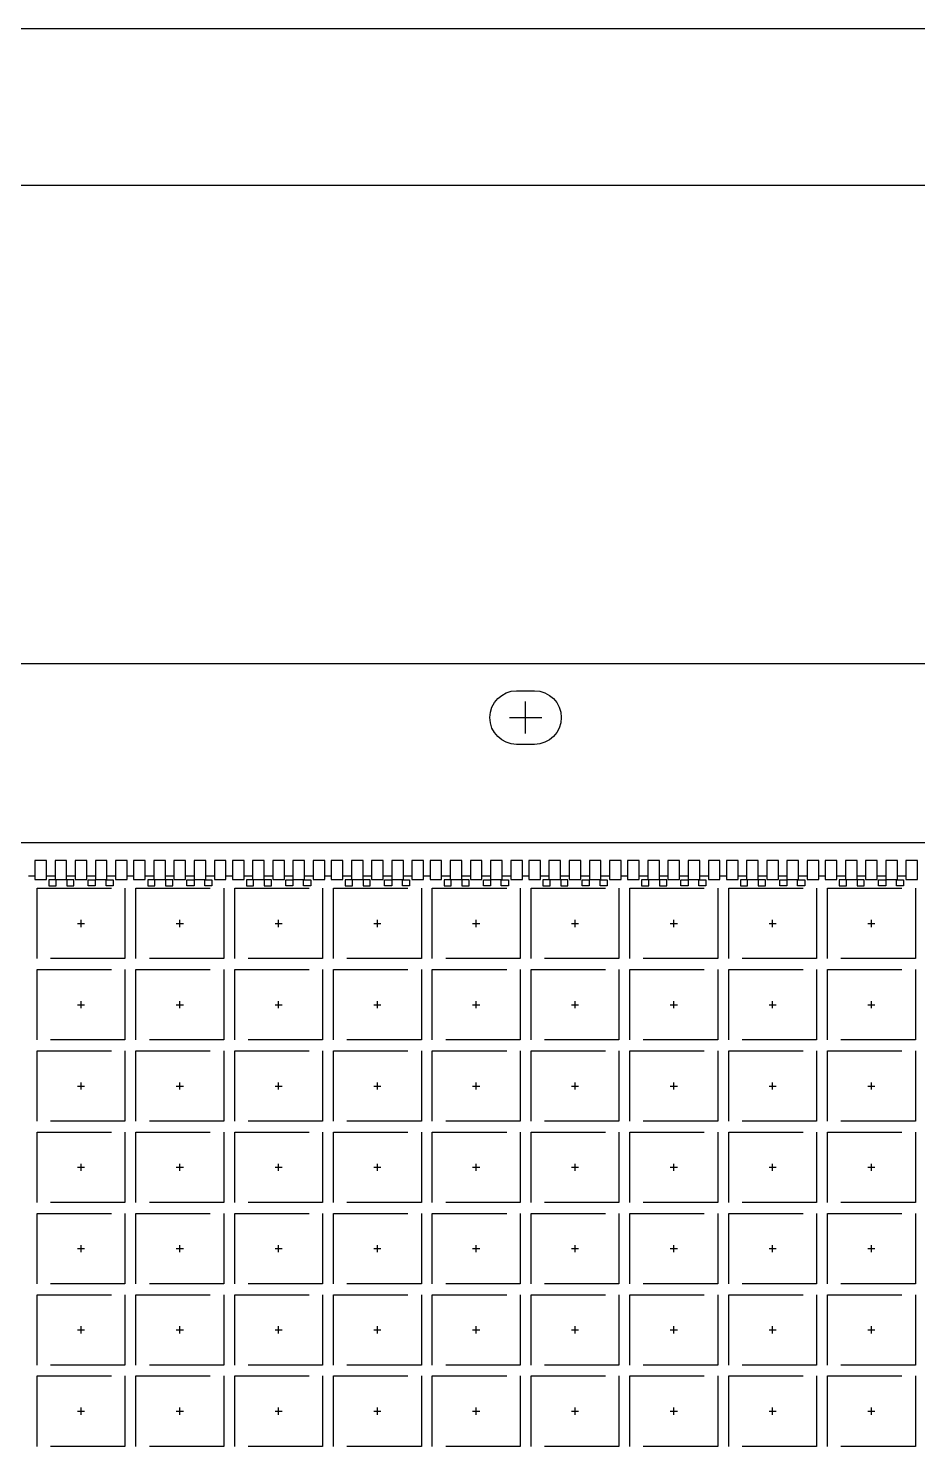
# Model space of a CAD drawing. Header units: millimetres. Extents: x 393.2 to 449.6, y 107.5 to 114.2.
# Drawn here: x 406.603 to 408.096, y 111.834 to 114.219 of the extents above; entities that cross this region are included whole.
import ezdxf

# ---------------------------------------------------------------- set-up
doc = ezdxf.new("R2010")
doc.units = ezdxf.units.MM
doc.header["$LTSCALE"] = 0.5
for name, pattern in [('CENTER', [50.8, 31.75, -6.35, 6.35, -6.35]), ('HIDDEN', [0.375, 0.25, -0.125]), ('PHANTOM', [2.5, 1.25, -0.25, 0.25, -0.25, 0.25, -0.25])]:
    doc.linetypes.add(name, pattern=pattern)
for name, color, linetype in [('1D', 4, 'Continuous'), ('BTM', 7, 'HIDDEN'), ('CEN', 2, 'CENTER'), ('PKG', 1, 'PHANTOM'), ('TB', 7, 'Continuous')]:
    doc.layers.add(name, color=color, linetype=linetype)

# ---------------------------------------------------------------- blocks, each defined once
blk = doc.blocks.new('FR')
at = {"layer": 'TB'}
blk.add_line((275.589, 188.674), (8.115, 188.674), dxfattribs=at)
blk.add_lwpolyline([(0, 196.391), (282.456, 196.391), (282.456, 0), (0, 0)], close=True, dxfattribs=at)
blk = doc.blocks.new('*U100')
at = {"layer": 'CEN', "ltscale": 0.005}
for p, q in [((-0.006, 0), (0.006, 0)), ((0, -0.006), (0, 0.006))]:
    blk.add_line(p, q, dxfattribs=at)
at = {"layer": 'PKG', "color": 1, "linetype": 'HIDDEN'}
blk.add_lwpolyline([(-0.0738, -0.0591), (-0.0738, 0.0591), (0.0738, 0.0591), (0.0738, -0.0591)], close=True, dxfattribs=at)
blk = doc.blocks.new('*U101')
at = {"layer": 'CEN', "color": 0, "linetype": 'ByBlock', "lineweight": -2, "transparency": 16777216}
for p in [(0.8295, 3.4125), (0.9954, 3.4125), (1.1613, 3.4125), (1.3272, 3.4125), (1.4931, 3.4125), (1.659, 3.4125), (1.8249, 3.4125), (1.9908, 3.4125), (2.1567, 3.4125), (0.8295, 3.276), (0.9954, 3.276), (1.1613, 3.276), (1.3272, 3.276), (1.4931, 3.276), (1.659, 3.276), (1.8249, 3.276), (1.9908, 3.276), (2.1567, 3.276), (0.8295, 3.1395), (0.9954, 3.1395), (1.1613, 3.1395), (1.3272, 3.1395), (1.4931, 3.1395), (1.659, 3.1395), (1.8249, 3.1395), (1.9908, 3.1395), (2.1567, 3.1395), (0.8295, 3.003), (0.9954, 3.003), (1.1613, 3.003), (1.3272, 3.003), (1.4931, 3.003), (1.659, 3.003), (1.8249, 3.003), (1.9908, 3.003), (2.1567, 3.003), (0.8295, 2.8665), (0.9954, 2.8665), (1.1613, 2.8665), (1.3272, 2.8665), (1.4931, 2.8665), (1.659, 2.8665), (1.8249, 2.8665), (1.9908, 2.8665), (2.1567, 2.8665), (0.8295, 2.73), (0.9954, 2.73), (1.1613, 2.73), (1.3272, 2.73), (1.4931, 2.73), (1.659, 2.73), (1.8249, 2.73), (1.9908, 2.73), (2.1567, 2.73), (0.8295, 2.5935), (0.9954, 2.5935), (1.1613, 2.5935), (1.3272, 2.5935), (1.4931, 2.5935), (1.659, 2.5935), (1.8249, 2.5935), (1.9908, 2.5935), (2.1567, 2.5935)]:
    blk.add_blockref('*U100', p, dxfattribs=at)

msp = doc.modelspace()

# ---------------------------------------------------------------- linework, layer by layer
msp.add_line((409.3425, 113.1516), (405.5444, 113.1516))
at = {"color": 1, "ltscale": 0.1}
msp.add_lwpolyline([(407.4226, 113.1066), (407.4526, 113.1066, -1), (407.4526, 113.0166), (407.4226, 113.0166, -1), (407.4226, 113.1066, -1)], format="xyb", dxfattribs=at)
at = {"ltscale": 0.03}
for points in [[(406.6135, 112.7895), (406.633, 112.7895), (406.633, 112.8216), (406.6135, 112.8216)], [(406.6474, 112.7895), (406.6669, 112.7895), (406.6669, 112.8216), (406.6474, 112.8216)], [(406.6813, 112.7895), (406.7008, 112.7895), (406.7008, 112.8216), (406.6813, 112.8216)], [(406.7152, 112.7895), (406.7347, 112.7895), (406.7347, 112.8216), (406.7152, 112.8216)], [(406.7491, 112.7895), (406.7686, 112.7895), (406.7686, 112.8216), (406.7491, 112.8216)], [(406.7794, 112.7895), (406.7989, 112.7895), (406.7989, 112.8216), (406.7794, 112.8216)], [(406.8133, 112.7895), (406.8328, 112.7895), (406.8328, 112.8216), (406.8133, 112.8216)], [(406.8472, 112.7895), (406.8667, 112.7895), (406.8667, 112.8216), (406.8472, 112.8216)], [(406.8811, 112.7895), (406.9006, 112.7895), (406.9006, 112.8216), (406.8811, 112.8216)], [(406.915, 112.7895), (406.9345, 112.7895), (406.9345, 112.8216), (406.915, 112.8216)], [(406.9453, 112.7895), (406.9648, 112.7895), (406.9648, 112.8216), (406.9453, 112.8216)], [(406.9792, 112.7895), (406.9987, 112.7895), (406.9987, 112.8216), (406.9792, 112.8216)], [(407.0131, 112.7895), (407.0326, 112.7895), (407.0326, 112.8216), (407.0131, 112.8216)], [(407.047, 112.7895), (407.0665, 112.7895), (407.0665, 112.8216), (407.047, 112.8216)], [(407.0809, 112.7895), (407.1004, 112.7895), (407.1004, 112.8216), (407.0809, 112.8216)], [(407.1112, 112.7895), (407.1307, 112.7895), (407.1307, 112.8216), (407.1112, 112.8216)], [(407.1451, 112.7895), (407.1646, 112.7895), (407.1646, 112.8216), (407.1451, 112.8216)], [(407.179, 112.7895), (407.1985, 112.7895), (407.1985, 112.8216), (407.179, 112.8216)], [(407.2129, 112.7895), (407.2324, 112.7895), (407.2324, 112.8216), (407.2129, 112.8216)], [(407.2468, 112.7895), (407.2663, 112.7895), (407.2663, 112.8216), (407.2468, 112.8216)], [(407.2771, 112.7895), (407.2966, 112.7895), (407.2966, 112.8216), (407.2771, 112.8216)], [(407.311, 112.7895), (407.3305, 112.7895), (407.3305, 112.8216), (407.311, 112.8216)], [(407.3449, 112.7895), (407.3644, 112.7895), (407.3644, 112.8216), (407.3449, 112.8216)], [(407.3788, 112.7895), (407.3983, 112.7895), (407.3983, 112.8216), (407.3788, 112.8216)], [(407.4127, 112.7895), (407.4322, 112.7895), (407.4322, 112.8216), (407.4127, 112.8216)], [(407.443, 112.7895), (407.4625, 112.7895), (407.4625, 112.8216), (407.443, 112.8216)], [(407.4769, 112.7895), (407.4964, 112.7895), (407.4964, 112.8216), (407.4769, 112.8216)], [(407.5108, 112.7895), (407.5303, 112.7895), (407.5303, 112.8216), (407.5108, 112.8216)], [(407.5447, 112.7895), (407.5642, 112.7895), (407.5642, 112.8216), (407.5447, 112.8216)], [(407.5786, 112.7895), (407.5981, 112.7895), (407.5981, 112.8216), (407.5786, 112.8216)], [(407.6089, 112.7895), (407.6284, 112.7895), (407.6284, 112.8216), (407.6089, 112.8216)], [(407.6428, 112.7895), (407.6623, 112.7895), (407.6623, 112.8216), (407.6428, 112.8216)], [(407.6767, 112.7895), (407.6962, 112.7895), (407.6962, 112.8216), (407.6767, 112.8216)], [(407.7106, 112.7895), (407.7301, 112.7895), (407.7301, 112.8216), (407.7106, 112.8216)], [(407.7445, 112.7895), (407.764, 112.7895), (407.764, 112.8216), (407.7445, 112.8216)], [(407.7748, 112.7895), (407.7943, 112.7895), (407.7943, 112.8216), (407.7748, 112.8216)], [(407.8087, 112.7895), (407.8282, 112.7895), (407.8282, 112.8216), (407.8087, 112.8216)], [(407.8426, 112.7895), (407.8621, 112.7895), (407.8621, 112.8216), (407.8426, 112.8216)], [(407.8765, 112.7895), (407.896, 112.7895), (407.896, 112.8216), (407.8765, 112.8216)], [(407.9104, 112.7895), (407.9299, 112.7895), (407.9299, 112.8216), (407.9104, 112.8216)], [(407.9407, 112.7895), (407.9602, 112.7895), (407.9602, 112.8216), (407.9407, 112.8216)], [(407.9746, 112.7895), (407.9941, 112.7895), (407.9941, 112.8216), (407.9746, 112.8216)], [(408.0085, 112.7895), (408.028, 112.7895), (408.028, 112.8216), (408.0085, 112.8216)], [(408.0424, 112.7895), (408.0619, 112.7895), (408.0619, 112.8216), (408.0424, 112.8216)], [(408.0763, 112.7895), (408.0958, 112.7895), (408.0958, 112.8216), (408.0763, 112.8216)]]:
    msp.add_lwpolyline(points, close=True, dxfattribs=at)
at = {"layer": '1D', "linetype": 'CENTER'}
for p, q in [((407.4376, 113.0347), (407.4376, 113.0886)), ((407.4107, 113.0616), (407.4646, 113.0616))]:
    msp.add_line(p, q, dxfattribs=at)
at = {"layer": '1D'}
msp.add_line((405.6286, 112.8516), (409.2466, 112.8516), dxfattribs=at)
at = {"layer": 'BTM', "ltscale": 0.03}
for p, q in [((406.6027, 112.7961), (406.6135, 112.7961)), ((406.633, 112.7961), (406.6474, 112.7961)), ((406.6669, 112.7961), (406.6813, 112.7961)), ((406.7008, 112.7961), (406.7152, 112.7961)), ((406.7347, 112.7961), (406.7491, 112.7961)), ((406.7686, 112.7961), (406.7794, 112.7961)), ((406.7989, 112.7961), (406.8133, 112.7961)), ((406.8328, 112.7961), (406.8472, 112.7961)), ((406.8667, 112.7961), (406.8811, 112.7961)), ((406.9006, 112.7961), (406.915, 112.7961)), ((406.9345, 112.7961), (406.9453, 112.7961)), ((406.9648, 112.7961), (406.9792, 112.7961)), ((406.9987, 112.7961), (407.0131, 112.7961)), ((407.0326, 112.7961), (407.047, 112.7961)), ((407.0665, 112.7961), (407.0809, 112.7961)), ((407.1004, 112.7961), (407.1112, 112.7961)), ((407.1307, 112.7961), (407.1451, 112.7961)), ((407.1646, 112.7961), (407.179, 112.7961)), ((407.1985, 112.7961), (407.2129, 112.7961)), ((407.2324, 112.7961), (407.2468, 112.7961)), ((407.2663, 112.7961), (407.2771, 112.7961)), ((407.2966, 112.7961), (407.311, 112.7961)), ((407.3305, 112.7961), (407.3449, 112.7961)), ((407.3644, 112.7961), (407.3788, 112.7961)), ((407.3983, 112.7961), (407.4127, 112.7961)), ((407.4322, 112.7961), (407.443, 112.7961)), ((407.4625, 112.7961), (407.4769, 112.7961)), ((407.4964, 112.7961), (407.5108, 112.7961)), ((407.5303, 112.7961), (407.5447, 112.7961)), ((407.5642, 112.7961), (407.5786, 112.7961)), ((407.5981, 112.7961), (407.6089, 112.7961)), ((407.6284, 112.7961), (407.6428, 112.7961)), ((407.6623, 112.7961), (407.6767, 112.7961)), ((407.6962, 112.7961), (407.7106, 112.7961)), ((407.7301, 112.7961), (407.7445, 112.7961)), ((407.764, 112.7961), (407.7748, 112.7961)), ((407.7943, 112.7961), (407.8087, 112.7961)), ((407.8282, 112.7961), (407.8426, 112.7961)), ((407.8621, 112.7961), (407.8765, 112.7961)), ((407.896, 112.7961), (407.9104, 112.7961)), ((407.9299, 112.7961), (407.9407, 112.7961)), ((407.9602, 112.7961), (407.9746, 112.7961)), ((407.9941, 112.7961), (408.0085, 112.7961)), ((408.028, 112.7961), (408.0424, 112.7961)), ((408.0619, 112.7961), (408.0763, 112.7961))]:
    msp.add_line(p, q, dxfattribs=at)
for points in [[(406.6371, 112.7889), (406.6371, 112.7793), (406.6491, 112.7793), (406.6491, 112.7889)], [(406.6671, 112.7889), (406.6671, 112.7793), (406.6791, 112.7793), (406.6791, 112.7889)], [(406.7151, 112.7889), (406.7151, 112.7793), (406.7031, 112.7793), (406.7031, 112.7889)], [(406.7451, 112.7889), (406.7451, 112.7793), (406.7331, 112.7793), (406.7331, 112.7889)], [(406.803, 112.7889), (406.803, 112.7793), (406.815, 112.7793), (406.815, 112.7889)], [(406.833, 112.7889), (406.833, 112.7793), (406.845, 112.7793), (406.845, 112.7889)], [(406.881, 112.7889), (406.881, 112.7793), (406.869, 112.7793), (406.869, 112.7889)], [(406.911, 112.7889), (406.911, 112.7793), (406.899, 112.7793), (406.899, 112.7889)], [(406.9689, 112.7889), (406.9689, 112.7793), (406.9809, 112.7793), (406.9809, 112.7889)], [(406.9989, 112.7889), (406.9989, 112.7793), (407.0109, 112.7793), (407.0109, 112.7889)], [(407.0469, 112.7889), (407.0469, 112.7793), (407.0349, 112.7793), (407.0349, 112.7889)], [(407.0769, 112.7889), (407.0769, 112.7793), (407.0649, 112.7793), (407.0649, 112.7889)], [(407.1348, 112.7889), (407.1348, 112.7793), (407.1468, 112.7793), (407.1468, 112.7889)], [(407.1648, 112.7889), (407.1648, 112.7793), (407.1768, 112.7793), (407.1768, 112.7889)], [(407.2128, 112.7889), (407.2128, 112.7793), (407.2008, 112.7793), (407.2008, 112.7889)], [(407.2428, 112.7889), (407.2428, 112.7793), (407.2308, 112.7793), (407.2308, 112.7889)], [(407.3007, 112.7889), (407.3007, 112.7793), (407.3127, 112.7793), (407.3127, 112.7889)], [(407.3307, 112.7889), (407.3307, 112.7793), (407.3427, 112.7793), (407.3427, 112.7889)], [(407.3787, 112.7889), (407.3787, 112.7793), (407.3667, 112.7793), (407.3667, 112.7889)], [(407.4087, 112.7889), (407.4087, 112.7793), (407.3967, 112.7793), (407.3967, 112.7889)], [(407.4666, 112.7889), (407.4666, 112.7793), (407.4786, 112.7793), (407.4786, 112.7889)], [(407.4966, 112.7889), (407.4966, 112.7793), (407.5086, 112.7793), (407.5086, 112.7889)], [(407.5446, 112.7889), (407.5446, 112.7793), (407.5326, 112.7793), (407.5326, 112.7889)], [(407.5746, 112.7889), (407.5746, 112.7793), (407.5626, 112.7793), (407.5626, 112.7889)], [(407.6325, 112.7889), (407.6325, 112.7793), (407.6445, 112.7793), (407.6445, 112.7889)], [(407.6625, 112.7889), (407.6625, 112.7793), (407.6745, 112.7793), (407.6745, 112.7889)], [(407.7105, 112.7889), (407.7105, 112.7793), (407.6985, 112.7793), (407.6985, 112.7889)], [(407.7405, 112.7889), (407.7405, 112.7793), (407.7285, 112.7793), (407.7285, 112.7889)], [(407.7984, 112.7889), (407.7984, 112.7793), (407.8104, 112.7793), (407.8104, 112.7889)], [(407.8284, 112.7889), (407.8284, 112.7793), (407.8404, 112.7793), (407.8404, 112.7889)], [(407.8764, 112.7889), (407.8764, 112.7793), (407.8644, 112.7793), (407.8644, 112.7889)], [(407.9064, 112.7889), (407.9064, 112.7793), (407.8944, 112.7793), (407.8944, 112.7889)], [(407.9643, 112.7889), (407.9643, 112.7793), (407.9763, 112.7793), (407.9763, 112.7889)], [(407.9943, 112.7889), (407.9943, 112.7793), (408.0063, 112.7793), (408.0063, 112.7889)], [(408.0423, 112.7889), (408.0423, 112.7793), (408.0303, 112.7793), (408.0303, 112.7889)], [(408.0723, 112.7889), (408.0723, 112.7793), (408.0603, 112.7793), (408.0603, 112.7889)]]:
    msp.add_lwpolyline(points, close=True, dxfattribs=at)

# ---------------------------------------------------------------- block references
at = {"layer": 'CEN'}
msp.add_blockref('*U101', (405.8616, 109.3034), dxfattribs=at)
at = {"layer": 'TB', "xscale": 0.0341999999999985, "yscale": 0.0341999999999985, "zscale": 0.0341999999999985}
msp.add_blockref('FR', (403.8043, 107.5023), dxfattribs=at)

doc.saveas('drawing.dxf')
